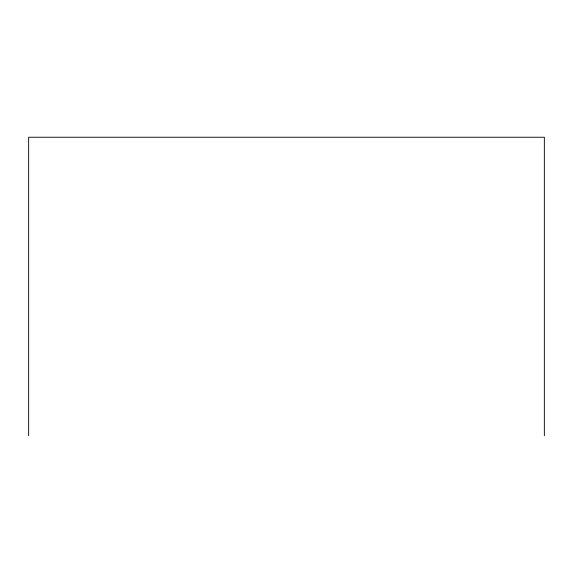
<?xml version="1.0" encoding="UTF-8"?>
<svg xmlns="http://www.w3.org/2000/svg" width="573" height="573" viewBox="0 0 573 573"><rect width="100%" height="100%" fill="white"/><g stroke="black" fill="none" stroke-linecap="round" stroke-linejoin="round"><path stroke-width="0.86" d="M544.35 435.759L544.35 137.241L28.65 137.241L28.65 435.759"/></g></svg>
